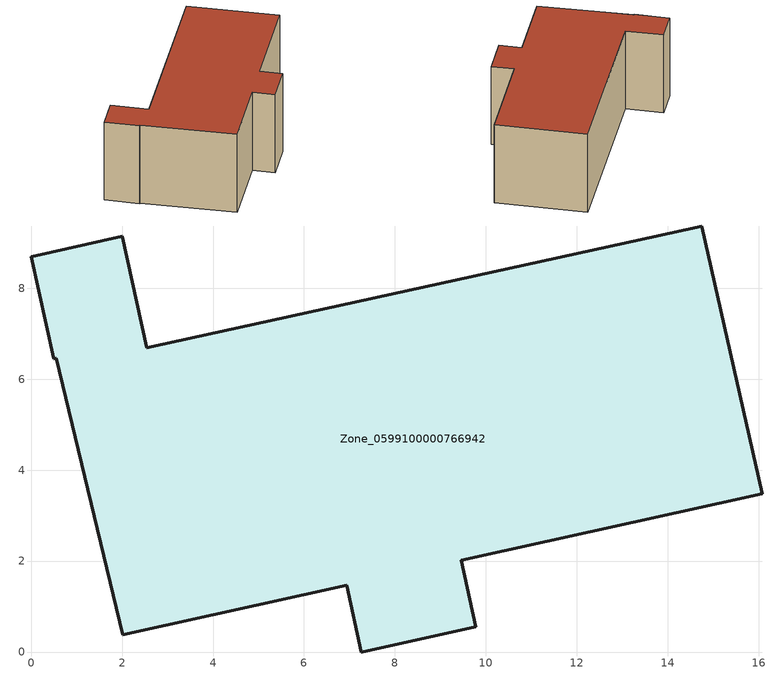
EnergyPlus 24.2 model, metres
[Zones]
Zone_0599100000766942
 floor ground (C_G): 0.49,6.45 0,8.7 2,9.14 2.54,6.69 14.75,9.37 16.08,3.48 9.46,2.02 9.78,0.56 7.26,0 6.94,1.46 2.01,0.38 0.55,6.46 z0
 wall outside (C_F): 7.26,0 9.78,0.56 9.46,2.02 16.08,3.48 14.75,9.37 2.54,6.69 2,9.14 0,8.7 0.49,6.45 0.55,6.46 2.01,0.38 6.94,1.46 7.26,0 z0:5.83
 roof outside (C_R): 0,8.7 0.49,6.45 0.55,6.46 2.01,0.38 6.94,1.46 7.26,0 9.78,0.56 9.46,2.02 16.08,3.48 14.75,9.37 2.54,6.69 2,9.14 z5.83
[BUILDING]
Pand.0599100000766942: North Axis=0; Terrain=City; Loads Convergence Tolerance Value=0.04; Temperature Convergence Tolerance Value=0.4; Solar Distribution=FullExterior; Maximum Number of Warmup Days=25; Minimum Number of Warmup Days=1
[Site:Location]
Rotterdam.The.Hague.AP_ZH_NLD Design_Conditions: Latitude=51.96; Longitude=4.45; Time Zone=1; Elevation=-4.5
[SITE:GROUNDTEMPERATURE:BUILDINGSURFACE]
18, 18, 18, 18, 18, 18, 18, 18, 18, 18, 18, 18
[MATERIAL] Thermal Absorptance=0.9; Solar Absorptance=0.7; Visible Absorptance=0.7
Name | Roughness | Thickness | Conductivity | Density | Specific Heat
G.D.1965 | MediumSmooth | 0.15 | 1 | 540 | 1210
F.D.1965 | Rough | 0.3 | 0.857143 | 1920 | 840
R.D.1965 | MediumRough | 0.2 | 0.08 | 1500 | 1000
[CONSTRUCTION]
C_G: G.D.1965
C_F: F.D.1965
C_R: R.D.1965
[ZONE]
Zone_0599100000766942: Type=1; Multiplier=1; Ceiling Height=Autocalculate; Volume=Autocalculate; Floor Area=autocalculate; Part of Total Floor Area=Yes
[ZONEINFILTRATION:DESIGNFLOWRATE]
Infil_Zone_0599100000766942: Zone or ZoneList or Space or SpaceList=Zone_0599100000766942; Schedule=AlwaysOn; Design Flow Rate Calculation Method=Flow/Area; Flow Rate per Floor Area=0.0042; Constant Term Coefficient=1; Temperature Term Coefficient=0; Velocity Term Coefficient=0; Velocity Squared Term Coefficient=0
[HVACTEMPLATE:ZONE:IDEALLOADSAIRSYSTEM]
Zone_0599100000766942: Maximum Heating Supply Air Temperature=50; Minimum Cooling Supply Air Temperature=13; Maximum Heating Supply Air Humidity Ratio=0.0156; Minimum Cooling Supply Air Humidity Ratio=0.0077; Heating Limit=NoLimit; Cooling Limit=NoLimit; Dehumidification Control Type=ConstantSensibleHeatRatio; Cooling Sensible Heat Ratio=0.7; Dehumidification Setpoint=60; Humidification Control Type=None; Humidification Setpoint=30; Outdoor Air Method=None; Outdoor Air Flow Rate per Person=0.00944; Outdoor Air Flow Rate per Zone Floor Area=0; Outdoor Air Flow Rate per Zone=0; Demand Controlled Ventilation Type=None; Outdoor Air Economizer Type=NoEconomizer; Heat Recovery Type=None; Sensible Heat Recovery Effectiveness=0.7; Latent Heat Recovery Effectiveness=0.65
[ZONECONTROL:THERMOSTAT]
ThermostatControl_Zone_0599100000766942: Zone or ZoneList=Zone_0599100000766942; Control Type Schedule=DualSetpointControlType; Control 1=Thermostat_Zone_0599100000766942; Temperature Difference Between Cutout And Setpoint=0
[THERMOSTATSETPOINT:DUALSETPOINT]
Thermostat_Zone_0599100000766942: Heating Setpoint Temperature Schedule=HeatingSetpoint_Zone_0599100000766942; Cooling Setpoint Temperature Schedule=CoolingSetpoint_Zone_0599100000766942
[SCHEDULE:COMPACT]
HeatingSetpoint_Zone_0599100000766942: Through: 12/31, For: AllDays, Until: 24:00, 21
CoolingSetpoint_Zone_0599100000766942: Through: 12/31, For: AllDays, Until: 24:00, 24
DualSetpointControlType: Through: 12/31, For: AllDays, Until: 24:00, 4
AlwaysOn: Through: 12/31, For: AllDays, Until: 24:00, 1
